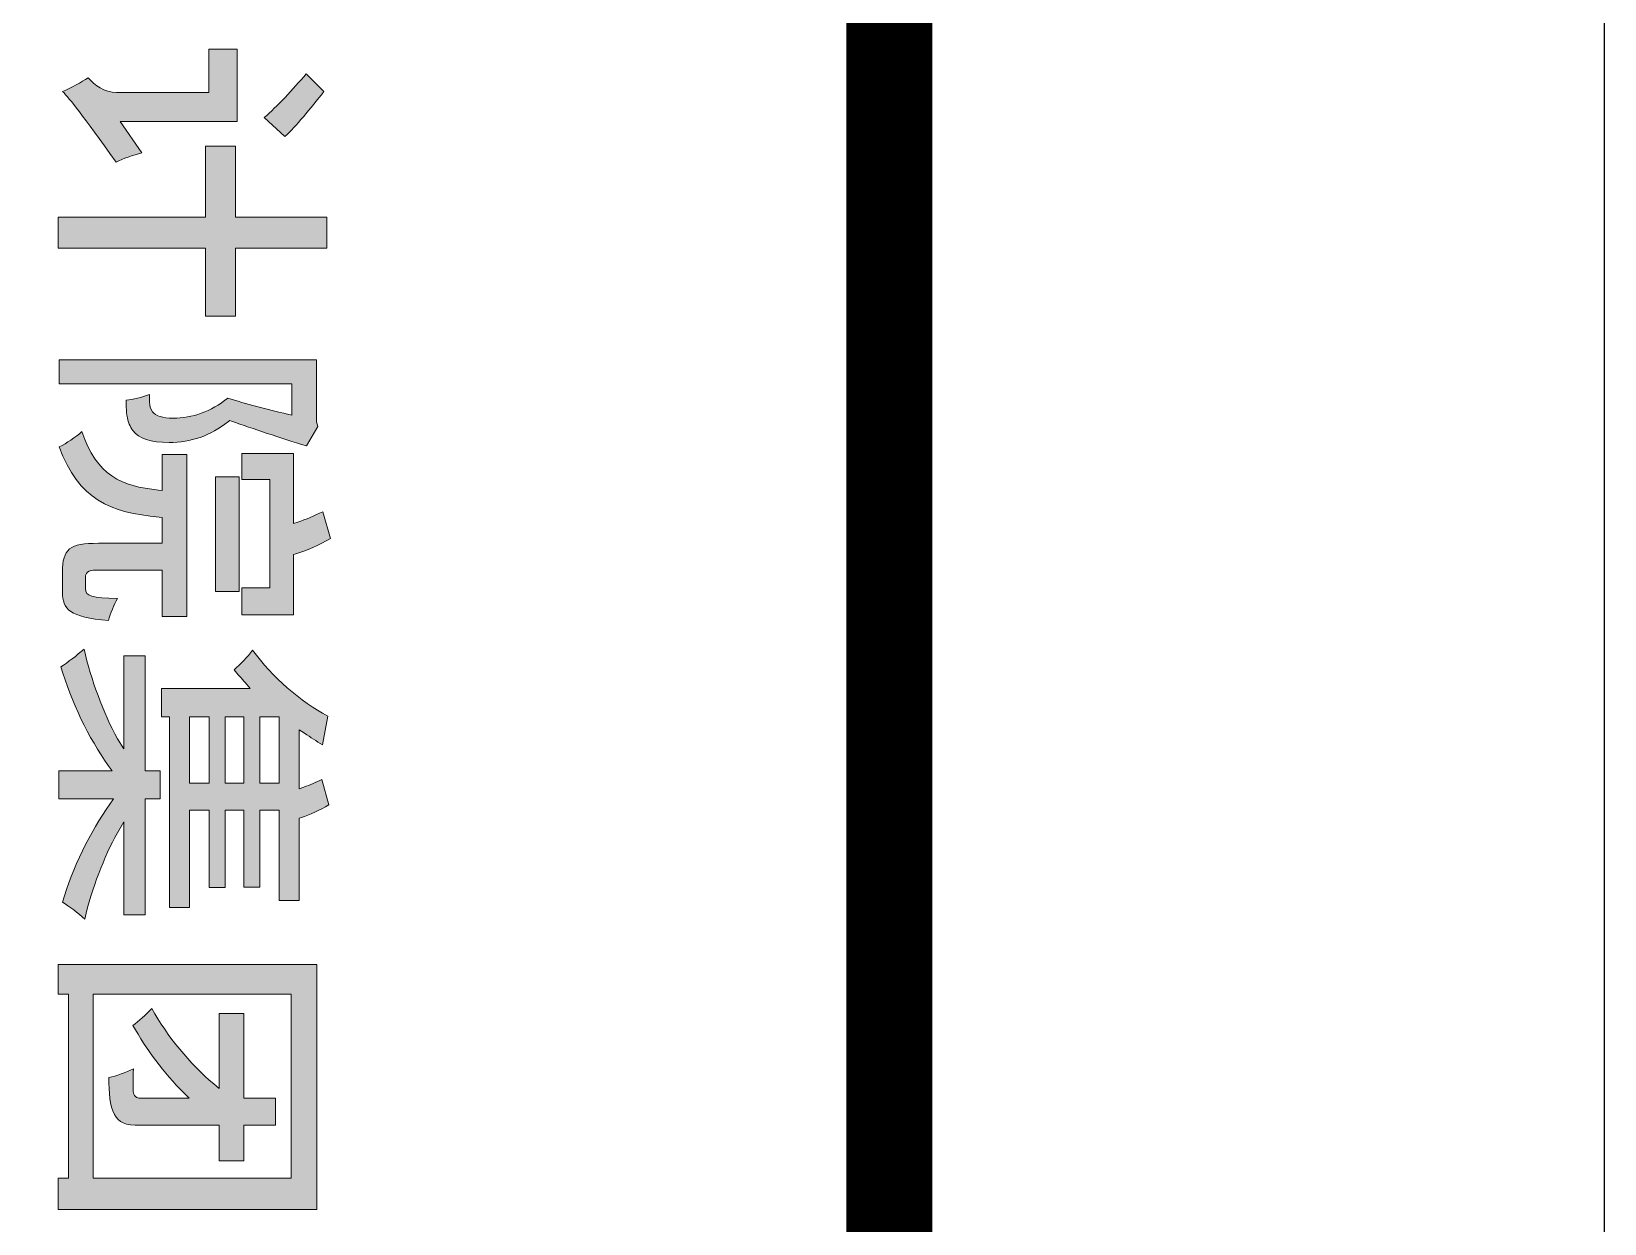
# Model space of a CAD drawing. Header units: millimetres. Extents: x 434053 to 1059003, y -2417481 to 936527.
# Drawn here: x 557401 to 558501, y -1805843 to -1805009 of the extents above; entities that cross this region are included whole.
import ezdxf

# ---------------------------------------------------------------- set-up
doc = ezdxf.new("R2010")
doc.units = ezdxf.units.MM
doc.header["$LTSCALE"] = 1000
doc.header["$MEASUREMENT"] = 0
for name, color, linetype in [('_U+56FE_U+5C42 1', 7, 'Continuous'), ('A-ANNO-TTLB', 7, 'Continuous'), ('图框层', 3, 'Continuous')]:
    doc.layers.add(name, color=color, linetype=linetype)

# ---------------------------------------------------------------- blocks, each defined once
blk = doc.blocks.new('asdfgafglogo2021h')
at = {"layer": '_U+56FE_U+5C42 1'}
h = blk.add_hatch(color=256, dxfattribs=at)
h.dxf.hatch_style = 2
h.paths.add_polyline_path([(395617.2, -17781.4), (395617.2, -17575.7), (395517.9, -17575.7), (395517.9, -17533.8), (395617.2, -17533.8), (395617.2, -17405.9), (395660.8, -17405.9), (395660.8, -17533.8), (395756, -17533.8), (395756, -17575.7), (395660.8, -17575.7), (395660.8, -17781.4)])
edge = h.paths.add_edge_path()
edge.add_spline(control_points=[(395441.6, -17775.5), (395436.7, -17763.8), (395428.7, -17749), (395422.4, -17739.5), (395433, -17731), (395443, -17716.9), (395443, -17700), (395443, -17700), (395443, -17570.8), (395443, -17570.8), (395443, -17570.8), (395382.6, -17570.8), (395382.6, -17570.8), (395382.6, -17570.8), (395382.6, -17531.3), (395382.6, -17531.3), (395382.6, -17531.3), (395483.7, -17531.3), (395483.7, -17531.3), (395483.7, -17531.3), (395483.7, -17694.9), (395483.7, -17694.9), (395483.7, -17694.9), (395527.6, -17664.8), (395527.6, -17664.8), (395530.7, -17676.7), (395535.8, -17691.2), (395540.3, -17700.6), (395474.4, -17748.2), (395452.1, -17764.9), (395441.6, -17775.5)], knot_values=[0, 0, 0, 0, 1, 1, 1, 2, 2, 2, 3, 3, 3, 4, 4, 4, 5, 5, 5, 6, 6, 6, 7, 7, 7, 8, 8, 8, 9, 9, 9, 10, 10, 10, 10], degree=3, periodic=0)
edge = h.paths.add_edge_path()
edge.add_spline(control_points=[(395477.9, -17493.4), (395463.3, -17475.9), (395438.1, -17452.7), (395417.1, -17434.8), (395417.1, -17434.8), (395441.6, -17410), (395441.6, -17410), (395465.5, -17428.8), (395490.8, -17449.3), (395504.4, -17464.5), (395504.4, -17464.5), (395477.9, -17493.4), (395477.9, -17493.4)], knot_values=[0, 0, 0, 0, 1, 1, 1, 2, 2, 2, 3, 3, 3, 4, 4, 4, 4], degree=3, periodic=0)
h = blk.add_hatch(color=256, dxfattribs=at)
h.dxf.hatch_style = 2
edge = h.paths.add_edge_path()
edge.add_spline(control_points=[(395903.4, -17543.5), (395903.4, -17543.5), (395901.8, -17541.5), (395901.8, -17541.5), (395901.8, -17541.5), (395902.7, -17539.1), (395902.7, -17539.1), (395913.3, -17509.5), (395926.3, -17470.6), (395937.5, -17434.5), (395937.5, -17434.5), (395910.2, -17418.7), (395910.2, -17418.7), (395910.2, -17418.7), (395903.8, -17420.4), (395903.8, -17420.4), (395903.8, -17420.4), (395817.1, -17420.4), (395817.1, -17420.4), (395817.1, -17420.4), (395817.1, -17780.2), (395817.1, -17780.2), (395817.1, -17780.2), (395850.7, -17780.2), (395850.7, -17780.2), (395850.7, -17780.2), (395850.7, -17454.9), (395850.7, -17454.9), (395850.7, -17454.9), (395894.5, -17454.9), (395894.5, -17454.9), (395894.5, -17454.9), (395893.1, -17460.7), (395893.1, -17460.7), (395886.3, -17488.6), (395878.5, -17520.2), (395870.6, -17544.3), (395889.4, -17568.5), (395898.6, -17593.6), (395898.6, -17621), (395898.6, -17635.7), (395895.7, -17645.1), (395889.6, -17649.6), (395885.9, -17652.4), (395881.3, -17653.8), (395876.2, -17653.8), (395876.2, -17653.8), (395873, -17654), (395871.3, -17654), (395869.5, -17654), (395867.7, -17654), (395865.5, -17653.9), (395869.9, -17664.5), (395872.5, -17676.9), (395873.2, -17686.4), (395875.1, -17686.4), (395877.1, -17686.5), (395879, -17686.5), (395884.6, -17686.5), (395889.8, -17686.2), (395894.3, -17685.4), (395904.4, -17683.7), (395910.8, -17681.3), (395915.9, -17677.2), (395927.3, -17668.7), (395932.6, -17652.5), (395932.6, -17626.4), (395932.6, -17595.8), (395923.3, -17569.5), (395903.4, -17543.5)], knot_values=[0, 0, 0, 0, 1, 1, 1, 2, 2, 2, 3, 3, 3, 4, 4, 4, 5, 5, 5, 6, 6, 6, 7, 7, 7, 8, 8, 8, 9, 9, 9, 10, 10, 10, 11, 11, 11, 12, 12, 12, 13, 13, 13, 14, 14, 14, 15, 15, 15, 16, 16, 16, 17, 17, 17, 18, 18, 18, 19, 19, 19, 20, 20, 20, 21, 21, 21, 22, 22, 22, 23, 23, 23, 23], degree=3, periodic=0)
h = blk.add_hatch(color=256, dxfattribs=at)
h.dxf.hatch_style = 2
edge = h.paths.add_edge_path()
edge.add_spline(control_points=[(395980.5, -17524.9), (395980.5, -17524.9), (395984.4, -17524.9), (395984.4, -17524.9), (395984.4, -17524.9), (395984.4, -17485.5), (395984.4, -17485.5), (395984.4, -17485.5), (396136.1, -17485.5), (396136.1, -17485.5), (396136.1, -17485.5), (396136.1, -17524.9), (396136.1, -17524.9), (396136.1, -17524.9), (396141.2, -17524.9), (396141.2, -17524.9), (396141.2, -17524.9), (396141.2, -17524.8), (396141.2, -17524.8), (396141.2, -17524.8), (396173.9, -17524.8), (396173.9, -17524.8), (396173.9, -17524.8), (396173.9, -17452.7), (396173.9, -17452.7), (396173.9, -17452.7), (396089.4, -17452.7), (396089.4, -17452.7), (396089.4, -17452.7), (396088.4, -17449.3), (396088.4, -17449.3), (396084.3, -17435.4), (396075.9, -17416.4), (396067.1, -17401), (396067.1, -17401), (396029.4, -17411.6), (396029.4, -17411.6), (396035.1, -17423.2), (396040.2, -17435.4), (396044, -17446.5), (396044, -17446.5), (396046.1, -17452.7), (396046.1, -17452.7), (396046.1, -17452.7), (395948.2, -17452.7), (395948.2, -17452.7), (395948.2, -17452.7), (395948.2, -17524.8), (395948.2, -17524.8), (395948.2, -17524.8), (395980.5, -17524.8), (395980.5, -17524.8), (395980.5, -17524.8), (395980.5, -17524.9), (395980.5, -17524.9)], knot_values=[0, 0, 0, 0, 1, 1, 1, 2, 2, 2, 3, 3, 3, 4, 4, 4, 5, 5, 5, 6, 6, 6, 7, 7, 7, 8, 8, 8, 9, 9, 9, 10, 10, 10, 11, 11, 11, 12, 12, 12, 13, 13, 13, 14, 14, 14, 15, 15, 15, 16, 16, 16, 17, 17, 17, 18, 18, 18, 18], degree=3, periodic=0)
h = blk.add_hatch(color=256, dxfattribs=at)
h.dxf.hatch_style = 2
edge = h.paths.add_edge_path()
edge.add_spline(control_points=[(396391.8, -17780.6), (396391.8, -17780.6), (396391.8, -17706.2), (396391.8, -17706.2), (396391.8, -17706.2), (396384.4, -17711.5), (396384.4, -17711.5), (396345.9, -17739.1), (396294.6, -17763.7), (396246.4, -17777.7), (396240.2, -17768.3), (396230.5, -17755.5), (396221.6, -17745.5), (396264.8, -17735.5), (396310.1, -17718.7), (396347.1, -17698.8), (396347.1, -17698.8), (396361.3, -17689.9), (396361.3, -17689.9), (396361.3, -17689.9), (396230.8, -17689.9), (396230.8, -17689.9), (396230.8, -17689.9), (396230.8, -17660), (396230.8, -17660), (396230.8, -17660), (396391.8, -17660), (396391.8, -17660), (396391.8, -17660), (396391.8, -17638.9), (396391.8, -17638.9), (396391.8, -17638.9), (396431.2, -17638.9), (396431.2, -17638.9), (396431.2, -17638.9), (396431.2, -17660), (396431.2, -17660), (396431.2, -17660), (396593.5, -17660), (396593.5, -17660), (396593.5, -17660), (396593.5, -17689.9), (396593.5, -17689.9), (396593.5, -17689.9), (396463.1, -17689.9), (396463.1, -17689.9), (396463.1, -17689.9), (396478.7, -17698.8), (396478.7, -17698.8), (396512.6, -17717.8), (396556.1, -17734.3), (396599.2, -17744.5), (396590.7, -17753.6), (396581.3, -17765.9), (396575.6, -17775.6), (396528.2, -17761.7), (396477.3, -17737.2), (396438.7, -17709.4), (396438.7, -17709.4), (396431.2, -17704.1), (396431.2, -17704.1), (396431.2, -17704.1), (396431.2, -17780.6), (396431.2, -17780.6), (396431.2, -17780.6), (396391.8, -17780.6), (396391.8, -17780.6)], knot_values=[0, 0, 0, 0, 1, 1, 1, 2, 2, 2, 3, 3, 3, 4, 4, 4, 5, 5, 5, 6, 6, 6, 7, 7, 7, 8, 8, 8, 9, 9, 9, 10, 10, 10, 11, 11, 11, 12, 12, 12, 13, 13, 13, 14, 14, 14, 15, 15, 15, 16, 16, 16, 17, 17, 17, 18, 18, 18, 19, 19, 19, 20, 20, 20, 21, 21, 21, 22, 22, 22, 22], degree=3, periodic=0)
edge = h.paths.add_edge_path()
edge.add_spline(control_points=[(396276.7, -17637), (396276.7, -17637), (396276.7, -17512.9), (396276.7, -17512.9), (396276.7, -17512.9), (396268.9, -17519.8), (396268.9, -17519.8), (396262.8, -17525.3), (396256.6, -17530.5), (396250.4, -17535.7), (396243.1, -17526.9), (396232.5, -17516.5), (396223.2, -17509.8), (396261.1, -17481.6), (396294.3, -17443.7), (396315.5, -17404.4), (396315.5, -17404.4), (396355.6, -17412), (396355.6, -17412), (396350.4, -17420.4), (396345, -17428.7), (396339.3, -17437), (396339.3, -17437), (396334.3, -17444.4), (396334.3, -17444.4), (396334.3, -17444.4), (396417, -17444.4), (396417, -17444.4), (396417, -17444.4), (396414.7, -17438.1), (396414.7, -17438.1), (396411.6, -17429.5), (396407.9, -17420.8), (396404.1, -17412.9), (396404.1, -17412.9), (396439.5, -17403), (396439.5, -17403), (396446.8, -17416.2), (396453.4, -17430.2), (396457.2, -17441.2), (396457.2, -17441.2), (396458.2, -17444.4), (396458.2, -17444.4), (396458.2, -17444.4), (396573.2, -17444.4), (396573.2, -17444.4), (396573.2, -17444.4), (396573.2, -17472.7), (396573.2, -17472.7), (396573.2, -17472.7), (396447, -17472.7), (396447, -17472.7), (396447, -17472.7), (396447, -17499.4), (396447, -17499.4), (396447, -17499.4), (396554.6, -17499.4), (396554.6, -17499.4), (396554.6, -17499.4), (396554.6, -17521.9), (396554.6, -17521.9), (396554.6, -17521.9), (396447, -17521.9), (396447, -17521.9), (396447, -17521.9), (396447, -17547.9), (396447, -17547.9), (396447, -17547.9), (396555, -17547.9), (396555, -17547.9), (396555, -17547.9), (396555, -17570.3), (396555, -17570.3), (396555, -17570.3), (396447, -17570.3), (396447, -17570.3), (396447, -17570.3), (396447, -17597.9), (396447, -17597.9), (396447, -17597.9), (396583.1, -17597.9), (396583.1, -17597.9), (396583.1, -17597.9), (396583.1, -17625.8), (396583.1, -17625.8), (396583.1, -17625.8), (396316.2, -17625.8), (396316.2, -17625.8), (396316.2, -17625.8), (396316.2, -17637), (396316.2, -17637), (396316.2, -17637), (396276.7, -17637), (396276.7, -17637)], knot_values=[0, 0, 0, 0, 1, 1, 1, 2, 2, 2, 3, 3, 3, 4, 4, 4, 5, 5, 5, 6, 6, 6, 7, 7, 7, 8, 8, 8, 9, 9, 9, 10, 10, 10, 11, 11, 11, 12, 12, 12, 13, 13, 13, 14, 14, 14, 15, 15, 15, 16, 16, 16, 17, 17, 17, 18, 18, 18, 19, 19, 19, 20, 20, 20, 21, 21, 21, 22, 22, 22, 23, 23, 23, 24, 24, 24, 25, 25, 25, 26, 26, 26, 27, 27, 27, 28, 28, 28, 29, 29, 29, 30, 30, 30, 31, 31, 31, 31], degree=3, periodic=0)
h.paths.add_polyline_path([(396316.2, -17597.9), (396409.2, -17597.9), (396409.2, -17570.3), (396316.2, -17570.3)])
h.paths.add_polyline_path([(396316.2, -17547.9), (396409.2, -17547.9), (396409.2, -17521.9), (396316.2, -17521.9)])
h.paths.add_polyline_path([(396316.2, -17499.4), (396409.2, -17499.4), (396409.2, -17472.7), (396316.2, -17472.7)])
h = blk.add_hatch(color=256, dxfattribs=at)
h.dxf.hatch_style = 2
h.paths.add_polyline_path([(396961.6, -17781.8), (396961.6, -17767.3), (396704.3, -17767.3), (396704.3, -17781.8), (396662.8, -17781.8), (396662.8, -17420), (397005.6, -17420), (397005.6, -17781.8)])
h.paths.add_polyline_path([(396704.3, -17732.5), (396961.6, -17732.5), (396961.6, -17455.7), (396704.3, -17455.7)])
edge = h.paths.add_edge_path()
edge.add_spline(control_points=[(396820.9, -17710.7), (396818.6, -17700.2), (396813.8, -17687.1), (396808.9, -17676.5), (396815.3, -17676.8), (396821.4, -17676.9), (396826.5, -17676.9), (396831.9, -17676.9), (396836.1, -17676.7), (396838.5, -17676.6), (396838.5, -17676.6), (396838.5, -17676.6), (396838.6, -17676.6), (396843.6, -17676.6), (396849.8, -17675.3), (396849.8, -17665.7), (396849.8, -17665.7), (396849.8, -17598.4), (396849.8, -17598.4), (396849.8, -17598.4), (396841.8, -17606.5), (396841.8, -17606.5), (396814.9, -17633.4), (396780.9, -17658.9), (396748.1, -17677), (396742.3, -17669.2), (396733, -17658.8), (396724.2, -17650.8), (396763.6, -17628.8), (396801.8, -17597.4), (396829.7, -17564), (396829.7, -17564), (396836.2, -17556.3), (396836.2, -17556.3), (396836.2, -17556.3), (396731.5, -17556.3), (396731.5, -17556.3), (396731.5, -17556.3), (396731.5, -17522.2), (396731.5, -17522.2), (396731.5, -17522.2), (396849.8, -17522.2), (396849.8, -17522.2), (396849.8, -17522.2), (396849.8, -17477.5), (396849.8, -17477.5), (396849.8, -17477.5), (396887.6, -17477.5), (396887.6, -17477.5), (396887.6, -17477.5), (396887.6, -17522.2), (396887.6, -17522.2), (396887.6, -17522.2), (396937.3, -17522.2), (396937.3, -17522.2), (396937.3, -17522.2), (396937.3, -17556.3), (396937.3, -17556.3), (396937.3, -17556.3), (396887.6, -17556.3), (396887.6, -17556.3), (396887.6, -17556.3), (396887.6, -17666.1), (396887.6, -17666.1), (396887.6, -17688.5), (396884.2, -17696.8), (396872.4, -17702.9), (396859.9, -17709.7), (396842.4, -17710.6), (396820.9, -17710.7)], knot_values=[0, 0, 0, 0, 1, 1, 1, 2, 2, 2, 3, 3, 3, 4, 4, 4, 5, 5, 5, 6, 6, 6, 7, 7, 7, 8, 8, 8, 9, 9, 9, 10, 10, 10, 11, 11, 11, 12, 12, 12, 13, 13, 13, 14, 14, 14, 15, 15, 15, 16, 16, 16, 17, 17, 17, 18, 18, 18, 19, 19, 19, 20, 20, 20, 21, 21, 21, 22, 22, 22, 23, 23, 23, 23], degree=3, periodic=0)
h = blk.add_hatch(color=256, dxfattribs=at)
h.dxf.hatch_style = 2
h.paths.add_polyline_path([(396141.2, -17528.4), (396136.1, -17528.4), (396136.1, -17528.4), (395984.4, -17528.4), (395984.4, -17528.4), (395980.5, -17528.4), (395980.5, -17561.7), (396141.2, -17561.7)])
h = blk.add_hatch(color=256, dxfattribs=at)
h.dxf.hatch_style = 2
edge = h.paths.add_edge_path()
edge.add_spline(control_points=[(396150.8, -17698.5), (396149.9, -17734.3), (396147.7, -17743.6), (396137.2, -17743.6), (396137.2, -17743.6), (396122.3, -17743.6), (396122.3, -17743.6), (396111, -17743.6), (396111, -17735.3), (396111, -17725.7), (396111, -17725.7), (396111, -17636.1), (396111, -17636.1), (396111, -17636.1), (396176, -17636.1), (396176, -17636.1), (396176, -17636.1), (396176, -17601.7), (396176, -17601.7), (396176, -17601.7), (395949.5, -17601.7), (395949.5, -17601.7), (395949.5, -17601.7), (395949.5, -17636.1), (395949.5, -17636.1), (395949.5, -17636.1), (395999.6, -17636.1), (395999.6, -17636.1), (395999.6, -17636.1), (395999.1, -17641.3), (395999.1, -17641.3), (395994.2, -17693), (395978.9, -17727.5), (395917.3, -17748.6), (395925.2, -17757.3), (395933.9, -17769.7), (395938.7, -17780.2), (396012.7, -17753.3), (396030.9, -17708.3), (396036.9, -17640.4), (396036.9, -17640.4), (396037.3, -17636.1), (396037.3, -17636.1), (396037.3, -17636.1), (396073.6, -17636.1), (396073.6, -17636.1), (396073.6, -17636.1), (396073.6, -17725.3), (396073.6, -17725.3), (396073.6, -17765.7), (396081.5, -17775.6), (396113.6, -17775.6), (396113.6, -17775.6), (396142.2, -17775.6), (396142.2, -17775.6), (396165.4, -17775.6), (396177.4, -17765.9), (396181.5, -17711.4), (396171.7, -17708.3), (396159.8, -17703.8), (396150.8, -17698.5)], knot_values=[0, 0, 0, 0, 1, 1, 1, 2, 2, 2, 3, 3, 3, 4, 4, 4, 5, 5, 5, 6, 6, 6, 7, 7, 7, 8, 8, 8, 9, 9, 9, 10, 10, 10, 11, 11, 11, 12, 12, 12, 13, 13, 13, 14, 14, 14, 15, 15, 15, 16, 16, 16, 17, 17, 17, 18, 18, 18, 19, 19, 19, 20, 20, 20, 20], degree=3, periodic=0)
at = {"layer": '_U+56FE_U+5C42 1', "lineweight": 0}
for p, q in [((395617.2, -17533.8), (395617.2, -17405.9)), ((395617.2, -17405.9), (395660.8, -17405.9)), ((395660.8, -17405.9), (395660.8, -17533.8)), ((396662.8, -17781.8), (396662.8, -17420)), ((396662.8, -17420), (397005.6, -17420)), ((397005.6, -17420), (397005.6, -17781.8)), ((396961.6, -17455.7), (396704.3, -17455.7)), ((396704.3, -17455.7), (396704.3, -17732.5)), ((396961.6, -17732.5), (396961.6, -17455.7)), ((396409.2, -17472.7), (396316.2, -17472.7)), ((396316.2, -17472.7), (396316.2, -17499.4)), ((396409.2, -17499.4), (396409.2, -17472.7)), ((396316.2, -17499.4), (396409.2, -17499.4)), ((396409.2, -17521.9), (396316.2, -17521.9)), ((396316.2, -17521.9), (396316.2, -17547.9)), ((396409.2, -17547.9), (396409.2, -17521.9)), ((395517.9, -17575.7), (395517.9, -17533.8)), ((395517.9, -17533.8), (395617.2, -17533.8)), ((395660.8, -17533.8), (395756, -17533.8)), ((395756, -17533.8), (395756, -17575.7)), ((396316.2, -17547.9), (396409.2, -17547.9)), ((395617.2, -17575.7), (395517.9, -17575.7)), ((395617.2, -17781.4), (395617.2, -17575.7)), ((395756, -17575.7), (395660.8, -17575.7)), ((395660.8, -17575.7), (395660.8, -17781.4)), ((396409.2, -17570.3), (396316.2, -17570.3)), ((396316.2, -17570.3), (396316.2, -17597.9)), ((396409.2, -17597.9), (396409.2, -17570.3)), ((396316.2, -17597.9), (396409.2, -17597.9)), ((396704.3, -17732.5), (396961.6, -17732.5)), ((396961.6, -17767.3), (396704.3, -17767.3)), ((396704.3, -17767.3), (396704.3, -17781.8)), ((396961.6, -17781.8), (396961.6, -17767.3)), ((395660.8, -17781.4), (395617.2, -17781.4)), ((396704.3, -17781.8), (396662.8, -17781.8)), ((397005.6, -17781.8), (396961.6, -17781.8))]:
    blk.add_line(p, q, dxfattribs=at)
blk.add_lwpolyline([(396141.2, -17528.4), (396136.1, -17528.4), (396136.1, -17528.4), (395984.4, -17528.4), (395984.4, -17528.4), (395980.5, -17528.4), (395980.5, -17561.7), (396141.2, -17561.7), (396141.2, -17528.4)], dxfattribs=at)
for points in [[(395417.1, -17434.8), (395417.1, -17434.8), (395441.6, -17410), (395441.6, -17410)], [(395441.6, -17410), (395465.5, -17428.8), (395490.8, -17449.3), (395504.4, -17464.5)], [(396223.2, -17509.8), (396261.1, -17481.6), (396294.3, -17443.7), (396315.5, -17404.4)], [(396315.5, -17404.4), (396315.5, -17404.4), (396355.6, -17412), (396355.6, -17412)], [(396355.6, -17412), (396350.4, -17420.4), (396345, -17428.7), (396339.3, -17437)], [(396404.1, -17412.9), (396404.1, -17412.9), (396439.5, -17403), (396439.5, -17403)], [(396414.7, -17438.1), (396411.6, -17429.5), (396407.9, -17420.8), (396404.1, -17412.9)], [(396439.5, -17403), (396446.8, -17416.2), (396453.4, -17430.2), (396457.2, -17441.2)], [(395477.9, -17493.4), (395463.3, -17475.9), (395438.1, -17452.7), (395417.1, -17434.8)], [(396339.3, -17437), (396339.3, -17437), (396334.3, -17444.4), (396334.3, -17444.4)], [(396334.3, -17444.4), (396334.3, -17444.4), (396417, -17444.4), (396417, -17444.4)], [(396417, -17444.4), (396417, -17444.4), (396414.7, -17438.1), (396414.7, -17438.1)], [(396457.2, -17441.2), (396457.2, -17441.2), (396458.2, -17444.4), (396458.2, -17444.4)], [(396458.2, -17444.4), (396458.2, -17444.4), (396573.2, -17444.4), (396573.2, -17444.4)], [(396573.2, -17444.4), (396573.2, -17444.4), (396573.2, -17472.7), (396573.2, -17472.7)], [(395504.4, -17464.5), (395504.4, -17464.5), (395477.9, -17493.4), (395477.9, -17493.4)], [(396573.2, -17472.7), (396573.2, -17472.7), (396447, -17472.7), (396447, -17472.7)], [(396447, -17472.7), (396447, -17472.7), (396447, -17499.4), (396447, -17499.4)], [(396849.8, -17522.2), (396849.8, -17522.2), (396849.8, -17477.5), (396849.8, -17477.5)], [(396849.8, -17477.5), (396849.8, -17477.5), (396887.6, -17477.5), (396887.6, -17477.5)], [(396887.6, -17477.5), (396887.6, -17477.5), (396887.6, -17522.2), (396887.6, -17522.2)], [(396250.4, -17535.7), (396243.1, -17526.9), (396232.5, -17516.5), (396223.2, -17509.8)], [(396447, -17499.4), (396447, -17499.4), (396554.6, -17499.4), (396554.6, -17499.4)], [(396554.6, -17499.4), (396554.6, -17499.4), (396554.6, -17521.9), (396554.6, -17521.9)], [(395382.6, -17570.8), (395382.6, -17570.8), (395382.6, -17531.3), (395382.6, -17531.3)], [(395382.6, -17531.3), (395382.6, -17531.3), (395483.7, -17531.3), (395483.7, -17531.3)], [(395483.7, -17531.3), (395483.7, -17531.3), (395483.7, -17694.9), (395483.7, -17694.9)], [(396268.9, -17519.8), (396262.8, -17525.3), (396256.6, -17530.5), (396250.4, -17535.7)], [(396276.7, -17512.9), (396276.7, -17512.9), (396268.9, -17519.8), (396268.9, -17519.8)], [(396276.7, -17637), (396276.7, -17637), (396276.7, -17512.9), (396276.7, -17512.9)], [(396554.6, -17521.9), (396554.6, -17521.9), (396447, -17521.9), (396447, -17521.9)], [(396447, -17521.9), (396447, -17521.9), (396447, -17547.9), (396447, -17547.9)], [(396731.5, -17556.3), (396731.5, -17556.3), (396731.5, -17522.2), (396731.5, -17522.2)], [(396731.5, -17522.2), (396731.5, -17522.2), (396849.8, -17522.2), (396849.8, -17522.2)], [(396887.6, -17522.2), (396887.6, -17522.2), (396937.3, -17522.2), (396937.3, -17522.2)], [(396937.3, -17522.2), (396937.3, -17522.2), (396937.3, -17556.3), (396937.3, -17556.3)], [(396447, -17547.9), (396447, -17547.9), (396555, -17547.9), (396555, -17547.9)], [(396555, -17547.9), (396555, -17547.9), (396555, -17570.3), (396555, -17570.3)], [(395443, -17570.8), (395443, -17570.8), (395382.6, -17570.8), (395382.6, -17570.8)], [(395443, -17700), (395443, -17700), (395443, -17570.8), (395443, -17570.8)], [(396555, -17570.3), (396555, -17570.3), (396447, -17570.3), (396447, -17570.3)], [(396447, -17570.3), (396447, -17570.3), (396447, -17597.9), (396447, -17597.9)], [(396724.2, -17650.8), (396763.6, -17628.8), (396801.8, -17597.4), (396829.7, -17564)], [(396836.2, -17556.3), (396836.2, -17556.3), (396731.5, -17556.3), (396731.5, -17556.3)], [(396829.7, -17564), (396829.7, -17564), (396836.2, -17556.3), (396836.2, -17556.3)], [(396937.3, -17556.3), (396937.3, -17556.3), (396887.6, -17556.3), (396887.6, -17556.3)], [(396887.6, -17556.3), (396887.6, -17556.3), (396887.6, -17666.1), (396887.6, -17666.1)], [(396447, -17597.9), (396447, -17597.9), (396583.1, -17597.9), (396583.1, -17597.9)], [(396583.1, -17597.9), (396583.1, -17597.9), (396583.1, -17625.8), (396583.1, -17625.8)], [(396849.8, -17598.4), (396849.8, -17598.4), (396841.8, -17606.5), (396841.8, -17606.5)], [(396849.8, -17665.7), (396849.8, -17665.7), (396849.8, -17598.4), (396849.8, -17598.4)], [(396841.8, -17606.5), (396814.9, -17633.4), (396780.9, -17658.9), (396748.1, -17677)], [(396316.2, -17637), (396316.2, -17637), (396276.7, -17637), (396276.7, -17637)], [(396583.1, -17625.8), (396583.1, -17625.8), (396316.2, -17625.8), (396316.2, -17625.8)], [(396316.2, -17625.8), (396316.2, -17625.8), (396316.2, -17637), (396316.2, -17637)], [(396391.8, -17660), (396391.8, -17660), (396391.8, -17638.9), (396391.8, -17638.9)], [(396391.8, -17638.9), (396391.8, -17638.9), (396431.2, -17638.9), (396431.2, -17638.9)], [(396431.2, -17638.9), (396431.2, -17638.9), (396431.2, -17660), (396431.2, -17660)], [(396230.8, -17689.9), (396230.8, -17689.9), (396230.8, -17660), (396230.8, -17660)], [(396230.8, -17660), (396230.8, -17660), (396391.8, -17660), (396391.8, -17660)], [(396431.2, -17660), (396431.2, -17660), (396593.5, -17660), (396593.5, -17660)], [(396593.5, -17660), (396593.5, -17660), (396593.5, -17689.9), (396593.5, -17689.9)], [(396748.1, -17677), (396742.3, -17669.2), (396733, -17658.8), (396724.2, -17650.8)], [(395483.7, -17694.9), (395483.7, -17694.9), (395527.6, -17664.8), (395527.6, -17664.8)], [(395527.6, -17664.8), (395530.7, -17676.7), (395535.8, -17691.2), (395540.3, -17700.6)], [(396820.9, -17710.7), (396818.6, -17700.2), (396813.8, -17687.1), (396808.9, -17676.5)], [(396887.6, -17666.1), (396887.6, -17688.5), (396884.2, -17696.8), (396872.4, -17702.9)], [(395422.4, -17739.5), (395433, -17731), (395443, -17716.9), (395443, -17700)], [(395540.3, -17700.6), (395474.4, -17748.2), (395452.1, -17764.9), (395441.6, -17775.5)], [(396221.6, -17745.5), (396264.8, -17735.5), (396310.1, -17718.7), (396347.1, -17698.8)], [(396361.3, -17689.9), (396361.3, -17689.9), (396230.8, -17689.9), (396230.8, -17689.9)], [(396347.1, -17698.8), (396347.1, -17698.8), (396361.3, -17689.9), (396361.3, -17689.9)], [(396391.8, -17706.2), (396391.8, -17706.2), (396384.4, -17711.5), (396384.4, -17711.5)], [(396391.8, -17780.6), (396391.8, -17780.6), (396391.8, -17706.2), (396391.8, -17706.2)], [(396438.7, -17709.4), (396438.7, -17709.4), (396431.2, -17704.1), (396431.2, -17704.1)], [(396431.2, -17704.1), (396431.2, -17704.1), (396431.2, -17780.6), (396431.2, -17780.6)], [(396593.5, -17689.9), (396593.5, -17689.9), (396463.1, -17689.9), (396463.1, -17689.9)], [(396463.1, -17689.9), (396463.1, -17689.9), (396478.7, -17698.8), (396478.7, -17698.8)], [(396478.7, -17698.8), (396512.6, -17717.8), (396556.1, -17734.3), (396599.2, -17744.5)], [(396872.4, -17702.9), (396859.9, -17709.7), (396842.4, -17710.6), (396820.9, -17710.7)], [(396384.4, -17711.5), (396345.9, -17739.1), (396294.6, -17763.7), (396246.4, -17777.7)], [(396575.6, -17775.6), (396528.2, -17761.7), (396477.3, -17737.2), (396438.7, -17709.4)], [(395441.6, -17775.5), (395436.7, -17763.8), (395428.7, -17749), (395422.4, -17739.5)], [(396246.4, -17777.7), (396240.2, -17768.3), (396230.5, -17755.5), (396221.6, -17745.5)], [(396599.2, -17744.5), (396590.7, -17753.6), (396581.3, -17765.9), (396575.6, -17775.6)], [(396431.2, -17780.6), (396431.2, -17780.6), (396391.8, -17780.6), (396391.8, -17780.6)]]:
    blk.add_open_spline(points, degree=3, dxfattribs=at)
for points, knots in [([(395903.4, -17543.5), (395903.4, -17543.5), (395901.8, -17541.5), (395901.8, -17541.5), (395901.8, -17541.5), (395902.7, -17539.1), (395902.7, -17539.1), (395913.3, -17509.5), (395926.3, -17470.6), (395937.5, -17434.5), (395937.5, -17434.5), (395910.2, -17418.7), (395910.2, -17418.7), (395910.2, -17418.7), (395903.8, -17420.4), (395903.8, -17420.4), (395903.8, -17420.4), (395817.1, -17420.4), (395817.1, -17420.4), (395817.1, -17420.4), (395817.1, -17780.2), (395817.1, -17780.2), (395817.1, -17780.2), (395850.7, -17780.2), (395850.7, -17780.2), (395850.7, -17780.2), (395850.7, -17454.9), (395850.7, -17454.9), (395850.7, -17454.9), (395894.5, -17454.9), (395894.5, -17454.9), (395894.5, -17454.9), (395893.1, -17460.7), (395893.1, -17460.7), (395886.3, -17488.6), (395878.5, -17520.2), (395870.6, -17544.3), (395889.4, -17568.5), (395898.6, -17593.6), (395898.6, -17621), (395898.6, -17635.7), (395895.7, -17645.1), (395889.6, -17649.6), (395885.9, -17652.4), (395881.3, -17653.8), (395876.2, -17653.8), (395876.2, -17653.8), (395873, -17654), (395871.3, -17654), (395869.5, -17654), (395867.7, -17654), (395865.5, -17653.9), (395869.9, -17664.5), (395872.5, -17676.9), (395873.2, -17686.4), (395875.1, -17686.4), (395877.1, -17686.5), (395879, -17686.5), (395884.6, -17686.5), (395889.8, -17686.2), (395894.3, -17685.4), (395904.4, -17683.7), (395910.8, -17681.3), (395915.9, -17677.2), (395927.3, -17668.7), (395932.6, -17652.5), (395932.6, -17626.4), (395932.6, -17595.8), (395923.3, -17569.5), (395903.4, -17543.5)], [0, 0, 0, 0, 1, 1, 1, 2, 2, 2, 3, 3, 3, 4, 4, 4, 5, 5, 5, 6, 6, 6, 7, 7, 7, 8, 8, 8, 9, 9, 9, 10, 10, 10, 11, 11, 11, 12, 12, 12, 13, 13, 13, 14, 14, 14, 15, 15, 15, 16, 16, 16, 17, 17, 17, 18, 18, 18, 19, 19, 19, 20, 20, 20, 21, 21, 21, 22, 22, 22, 23, 23, 23, 23]), ([(395980.5, -17524.9), (395980.5, -17524.9), (395984.4, -17524.9), (395984.4, -17524.9), (395984.4, -17524.9), (395984.4, -17485.5), (395984.4, -17485.5), (395984.4, -17485.5), (396136.1, -17485.5), (396136.1, -17485.5), (396136.1, -17485.5), (396136.1, -17524.9), (396136.1, -17524.9), (396136.1, -17524.9), (396141.2, -17524.9), (396141.2, -17524.9), (396141.2, -17524.9), (396141.2, -17524.8), (396141.2, -17524.8), (396141.2, -17524.8), (396173.9, -17524.8), (396173.9, -17524.8), (396173.9, -17524.8), (396173.9, -17452.7), (396173.9, -17452.7), (396173.9, -17452.7), (396089.4, -17452.7), (396089.4, -17452.7), (396089.4, -17452.7), (396088.4, -17449.3), (396088.4, -17449.3), (396084.3, -17435.4), (396075.9, -17416.4), (396067.1, -17401), (396067.1, -17401), (396029.4, -17411.6), (396029.4, -17411.6), (396035.1, -17423.2), (396040.2, -17435.4), (396044, -17446.5), (396044, -17446.5), (396046.1, -17452.7), (396046.1, -17452.7), (396046.1, -17452.7), (395948.2, -17452.7), (395948.2, -17452.7), (395948.2, -17452.7), (395948.2, -17524.8), (395948.2, -17524.8), (395948.2, -17524.8), (395980.5, -17524.8), (395980.5, -17524.8), (395980.5, -17524.8), (395980.5, -17524.9), (395980.5, -17524.9)], [0, 0, 0, 0, 1, 1, 1, 2, 2, 2, 3, 3, 3, 4, 4, 4, 5, 5, 5, 6, 6, 6, 7, 7, 7, 8, 8, 8, 9, 9, 9, 10, 10, 10, 11, 11, 11, 12, 12, 12, 13, 13, 13, 14, 14, 14, 15, 15, 15, 16, 16, 16, 17, 17, 17, 18, 18, 18, 18]), ([(396150.8, -17698.5), (396149.9, -17734.3), (396147.7, -17743.6), (396137.2, -17743.6), (396137.2, -17743.6), (396122.3, -17743.6), (396122.3, -17743.6), (396111, -17743.6), (396111, -17735.3), (396111, -17725.7), (396111, -17725.7), (396111, -17636.1), (396111, -17636.1), (396111, -17636.1), (396176, -17636.1), (396176, -17636.1), (396176, -17636.1), (396176, -17601.7), (396176, -17601.7), (396176, -17601.7), (395949.5, -17601.7), (395949.5, -17601.7), (395949.5, -17601.7), (395949.5, -17636.1), (395949.5, -17636.1), (395949.5, -17636.1), (395999.6, -17636.1), (395999.6, -17636.1), (395999.6, -17636.1), (395999.1, -17641.3), (395999.1, -17641.3), (395994.2, -17693), (395978.9, -17727.5), (395917.3, -17748.6), (395925.2, -17757.3), (395933.9, -17769.7), (395938.7, -17780.2), (396012.7, -17753.3), (396030.9, -17708.3), (396036.9, -17640.4), (396036.9, -17640.4), (396037.3, -17636.1), (396037.3, -17636.1), (396037.3, -17636.1), (396073.6, -17636.1), (396073.6, -17636.1), (396073.6, -17636.1), (396073.6, -17725.3), (396073.6, -17725.3), (396073.6, -17765.7), (396081.5, -17775.6), (396113.6, -17775.6), (396113.6, -17775.6), (396142.2, -17775.6), (396142.2, -17775.6), (396165.4, -17775.6), (396177.4, -17765.9), (396181.5, -17711.4), (396171.7, -17708.3), (396159.8, -17703.8), (396150.8, -17698.5)], [0, 0, 0, 0, 1, 1, 1, 2, 2, 2, 3, 3, 3, 4, 4, 4, 5, 5, 5, 6, 6, 6, 7, 7, 7, 8, 8, 8, 9, 9, 9, 10, 10, 10, 11, 11, 11, 12, 12, 12, 13, 13, 13, 14, 14, 14, 15, 15, 15, 16, 16, 16, 17, 17, 17, 18, 18, 18, 19, 19, 19, 20, 20, 20, 20]), ([(396808.9, -17676.5), (396815.3, -17676.8), (396821.4, -17676.9), (396826.5, -17676.9), (396831.9, -17676.9), (396836.1, -17676.7), (396838.5, -17676.6)], [1, 1, 1, 1, 2, 2, 2, 3, 3, 3, 3]), ([(396838.5, -17676.6), (396838.5, -17676.6), (396838.5, -17676.6), (396838.6, -17676.6), (396843.6, -17676.6), (396849.8, -17675.3), (396849.8, -17665.7)], [3, 3, 3, 3, 4, 4, 4, 5, 5, 5, 5])]:
    blk.add_open_spline(points, degree=3, knots=knots, dxfattribs=at)
blk = doc.blocks.new('asdfgafg21GZ_LABEL3')
at = {"xscale": 0.01, "yscale": 0.01, "zscale": 0.01}
blk.add_blockref('asdfgafglogo2021h', (-3989.925, 166.192), dxfattribs=at)
blk = doc.blocks.new('asdfgafgA$C15443CC7')
at = {"layer": 'A-ANNO-TTLB'}
blk.add_lwpolyline([(52200, 0), (209850, 0), (209850, 89100), (52200, 89100)], close=True, dxfattribs=at)
at = {"layer": 'A-ANNO-TTLB', "const_width": 180}
blk.add_lwpolyline([(55950, 1500), (208350, 1500), (208350, 87600), (55950, 87600)], close=True, dxfattribs=at)
at = {"layer": '图框层', "xscale": 150.0000000300889, "yscale": 150.0000000300889, "zscale": 150.0000000300889}
blk.add_blockref('asdfgafg21GZ_LABEL3', (208350, 87600), dxfattribs=at)
blk = doc.blocks.new('asdfadfsdhg')
at = {"xscale": 0.3333333333333333, "yscale": 0.3333333333333333, "zscale": 0.3333333333333333, "rotation": 270}
blk.add_blockref('asdfgafgA$C15443CC7', (0, 69950), dxfattribs=at)

msp = doc.modelspace()

# ---------------------------------------------------------------- block references
msp.add_blockref('asdfadfsdhg', (528800.9, -1807326.3))

doc.saveas('drawing.dxf')
